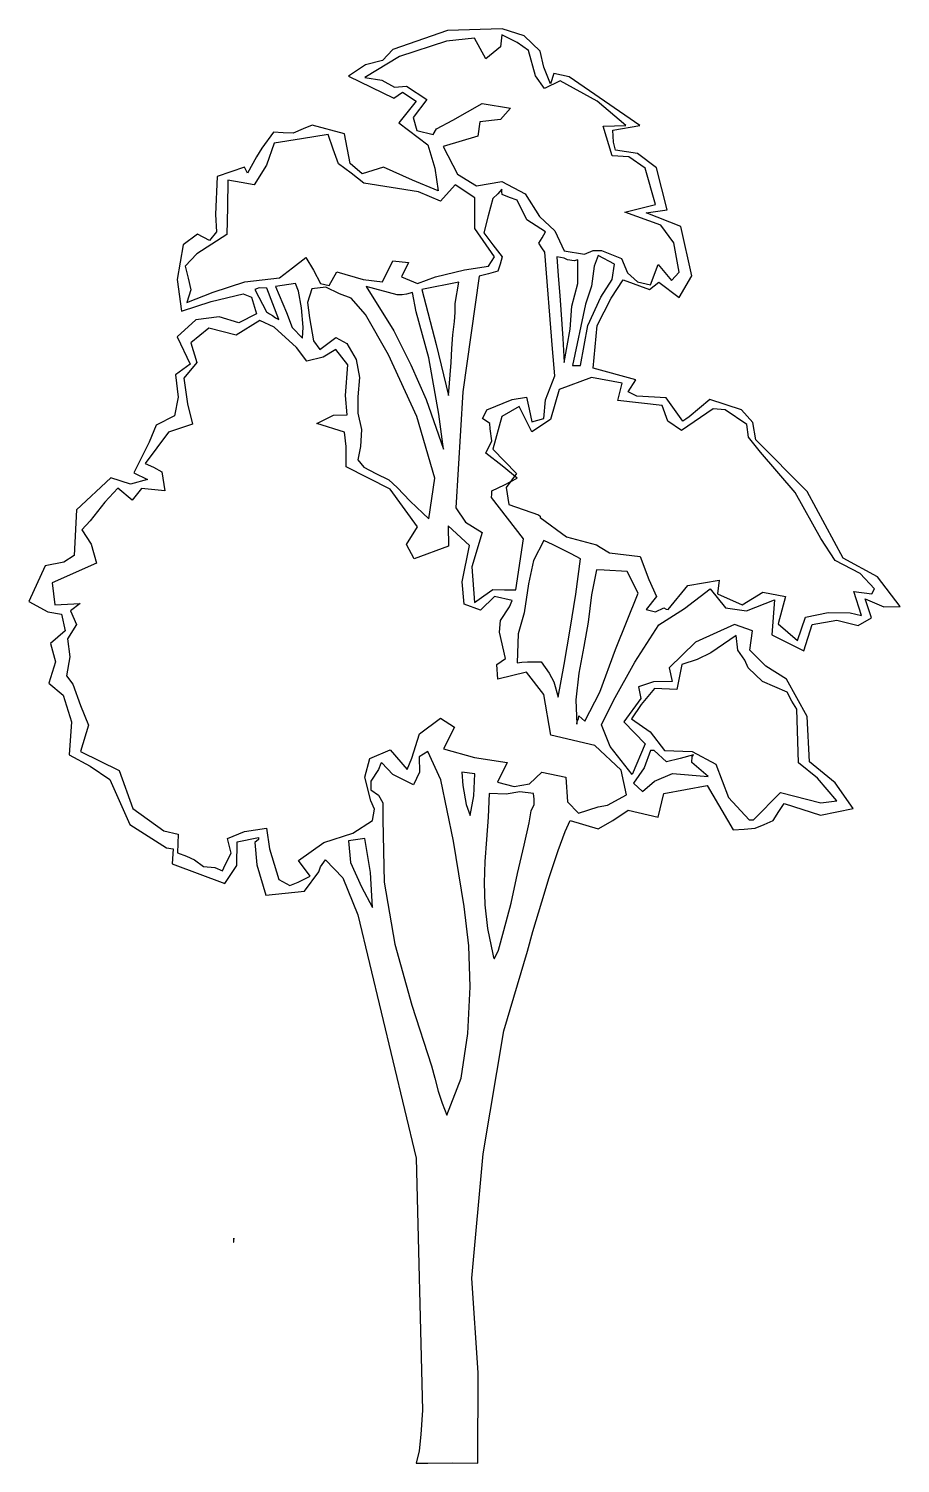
# Model space of a CAD drawing. Extents: x 31119 to 37362, y -12882 to -2607.
import ezdxf

# ---------------------------------------------------------------- set-up
doc = ezdxf.new("R2010")
doc.units = 0
doc.layers.get('0').update_dxf_attribs({"linetype": 'CONTINUOUS'})

msp = doc.modelspace()

# ---------------------------------------------------------------- linework, layer by layer
at = {"color": 0}
for points in [[(33978, -12882), (34154, -12879), (34335, -12882), (34339, -12235), (34292, -11557), (34374, -10667), (34523, -9784), (34692, -9215), (34731, -9074), (34794, -8862), (34848, -8686), (34911, -8494), (34962, -8357), (34997, -8278), (35197, -8337), (35303, -8278), (35413, -8204), (35629, -8255), (35668, -8086), (35978, -8027), (36166, -8345), (36245, -8341), (36323, -8333), (36386, -8306), (36452, -8278), (36492, -8215), (36531, -8157), (36790, -8239), (37025, -8192), (36896, -8008), (36711, -7858), (36696, -7533), (36547, -7266), (36398, -7172), (36284, -7058), (36303, -6921), (36174, -6874), (35896, -7000), (35707, -7184), (35727, -7282), (35594, -7286), (35488, -7321), (35503, -7404), (35382, -7572), (35535, -7729), (35441, -7949), (35284, -7749), (35221, -7592), (35307, -7419), (35460, -7145), (35633, -6878), (35817, -6760), (36001, -6619), (36111, -6756), (36260, -6776), (36460, -6698), (36441, -6949), (36672, -7062), (36731, -6874), (36907, -6843), (37060, -6882), (37155, -6827), (37111, -6690), (37245, -6749), (37362, -6745), (37198, -6533), (36954, -6400), (36696, -5921), (36327, -5552), (36307, -5427), (36225, -5337), (35998, -5262), (35849, -5388), (35825, -5403), (35805, -5419), (35684, -5250), (35476, -5239), (35413, -5207), (35468, -5121), (35162, -5039), (35190, -4733), (35292, -4537), (35378, -4407), (35566, -4474), (35633, -4423), (35778, -4533), (35868, -4376), (35790, -4023), (35543, -3925), (35692, -3905), (35617, -3603), (35480, -3501), (35323, -3478), (35307, -3419), (35303, -3333), (35496, -3301), (34990, -2952), (34880, -2929), (34856, -3003), (34809, -2882), (34782, -2768), (34668, -2658), (34511, -2607), (34119, -2619), (33727, -2756), (33652, -2834), (33531, -2866), (33409, -2948), (33735, -3105), (33797, -3062), (33895, -3125), (33770, -3282), (33978, -3438), (34029, -3607), (34052, -3768), (33868, -3693), (33660, -3599), (33507, -3646), (33421, -3572), (33382, -3360), (33150, -3297), (33084, -3325), (33013, -3356), (32942, -3352), (32872, -3348), (32789, -3462), (32750, -3525), (32687, -3642), (32664, -3599), (32468, -3666), (32456, -3937), (32464, -4062), (32413, -4125), (32327, -4078), (32225, -4156), (32182, -4403), (32213, -4631), (32425, -4560), (32656, -4505), (32715, -4529), (32750, -4650), (32625, -4713), (32484, -4670), (32315, -4693), (32182, -4815), (32276, -5011), (32170, -5086), (32189, -5246), (32162, -5380), (32032, -5446), (31981, -5568), (31872, -5788), (31970, -5835), (31848, -5870), (31707, -5823), (31460, -6054), (31444, -6380), (31370, -6427), (31236, -6454), (31119, -6709), (31256, -6784), (31354, -6800), (31381, -6921), (31276, -7011), (31311, -7141), (31264, -7294), (31366, -7380), (31425, -7572), (31409, -7807), (31558, -7890), (31699, -7984), (31844, -8306), (32107, -8474), (32154, -8482), (32146, -8588), (32523, -8729), (32609, -8600), (32613, -8431), (32766, -8400), (32766, -8415), (32738, -8435), (32754, -8596), (32817, -8812), (33095, -8784), (33197, -8647), (33209, -8611), (33244, -8561), (33370, -8690), (33476, -8953), (33895, -10698), (33939, -12502), (33927, -12675), (33915, -12792), (33895, -12882), (33978, -12882)], [(35723, -4411), (35778, -4352), (35739, -4140), (35648, -4015), (35390, -3921), (35609, -3866), (35535, -3607), (35417, -3525), (35299, -3517), (35233, -3305), (35397, -3301), (35190, -3125), (34927, -2980), (34813, -3035), (34750, -2944), (34699, -2764), (34617, -2705), (34507, -2650), (34499, -2736), (34393, -2823), (34311, -2674), (34111, -2697), (33774, -2807), (33527, -2956), (33648, -2976), (33739, -3027), (33825, -3019), (33970, -3113), (33872, -3242), (33899, -3336), (34017, -3364), (34041, -3325), (34158, -3262), (34366, -3144), (34570, -3176), (34499, -3258), (34350, -3274), (34335, -3376), (34088, -3450), (34190, -3650), (34327, -3733), (34507, -3701), (34676, -3791), (34778, -3952), (34888, -4054), (34954, -4199), (35099, -4223), (35162, -4195), (35221, -4195), (35366, -4254), (35409, -4356), (35480, -4419), (35574, -4442), (35629, -4297), (35723, -4411)], [(32440, -4493), (32668, -4419), (32915, -4391), (33009, -4321), (33103, -4246), (33158, -4337), (33209, -4431), (33272, -4446), (33327, -4348), (33515, -4403), (33652, -4419), (33727, -4270), (33840, -4282), (33790, -4384), (33903, -4431), (34033, -4384), (34241, -4333), (34413, -4309), (34456, -4242), (34315, -4039), (34315, -3819), (34174, -3725), (34068, -3842), (33911, -3776), (33519, -3713), (33429, -3642), (33338, -3576), (33299, -3470), (33264, -3364), (33072, -3395), (32876, -3427), (32821, -3584), (32735, -3725), (32640, -3709), (32546, -3693), (32542, -3886), (32538, -4082), (32323, -4219), (32240, -4309), (32260, -4395), (32280, -4478), (32252, -4568), (32440, -4493)], [(34311, -6717), (34378, -6670), (34444, -6623), (34527, -6627), (34609, -6627), (34664, -6262), (34433, -5964), (34437, -5941), (34437, -5917), (34527, -5874), (34617, -5827), (34511, -5737), (34393, -5647), (34437, -5560), (34425, -5474), (34421, -5435), (34370, -5399), (34386, -5368), (34401, -5337), (34582, -5262), (34684, -5246), (34703, -5333), (34723, -5423), (34766, -5411), (34809, -5399), (34821, -5266), (34888, -5094), (34872, -4901), (34817, -4207), (34794, -4176), (34774, -4144), (34797, -4105), (34821, -4062), (34688, -3976), (34617, -3835), (34562, -3815), (34511, -3795), (34507, -3776), (34507, -3756), (34480, -3791), (34444, -3823), (34409, -3948), (34378, -4070), (34444, -4156), (34511, -4242), (34495, -4293), (34480, -4344), (34413, -4364), (34346, -4380), (34229, -5207), (34178, -6039), (34248, -6141), (34366, -6215), (34292, -6462), (34311, -6717)], [(34954, -4999), (34997, -4760), (35009, -4595), (35052, -4431), (35052, -4262), (35025, -4270), (34978, -4262), (34954, -4250), (34903, -4242), (34911, -4376), (34923, -4517), (34946, -4827), (34954, -4999)], [(35013, -5019), (35072, -5019), (35123, -4733), (35217, -4529), (35299, -4403), (35315, -4293), (35197, -4231), (35170, -4309), (35150, -4450), (35107, -4580), (35013, -5019)], [(32911, -4690), (32825, -4466), (32770, -4462), (32738, -4474), (32821, -4635), (32844, -4650), (32864, -4662), (32887, -4678), (32911, -4690)], [(33080, -4823), (33084, -4744), (33072, -4607), (33052, -4486), (33029, -4431), (32887, -4454), (32966, -4639), (33005, -4748), (33080, -4823)], [(33986, -6117), (34029, -5827), (33899, -5384), (33695, -4944), (33531, -4654), (33429, -4537), (33346, -4505), (33248, -4458), (33146, -4470), (33115, -4568), (33131, -4678), (33158, -4843), (33205, -4905), (33319, -4819), (33397, -4862), (33464, -4976), (33488, -5105), (33476, -5243), (33476, -5360), (33503, -5478), (33495, -5599), (33476, -5694), (33519, -5748), (33605, -5792), (33699, -5839), (33758, -5894), (33852, -5992), (33942, -6078), (33986, -6117)], [(34091, -5619), (34056, -5368), (33986, -4964), (33895, -4635), (33868, -4497), (33825, -4509), (33793, -4513), (33758, -4513), (33535, -4454), (33735, -4772), (33856, -5015), (33966, -5262), (34091, -5619)], [(34127, -5235), (34146, -4999), (34150, -4897), (34158, -4799), (34170, -4705), (34174, -4639), (34174, -4576), (34201, -4423), (33935, -4474), (34037, -4870), (34127, -5235)], [(33048, -8721), (33135, -8678), (33052, -8564), (33233, -8435), (33440, -8368), (33582, -8278), (33597, -8196), (33570, -8137), (33527, -7968), (33562, -7835), (33707, -7772), (33829, -7913), (33864, -7831), (33919, -7658), (34068, -7545), (34170, -7611), (34091, -7764), (34311, -7827), (34546, -7862), (34476, -8004), (34597, -8035), (34707, -8015), (34794, -7933), (34966, -7968), (34978, -8145), (35056, -8227), (35197, -8180), (35264, -8168), (35401, -8094), (35362, -7917), (35174, -7741), (34860, -7666), (34809, -7376), (34684, -7215), (34480, -7266), (34472, -7160), (34535, -7117), (34492, -6929), (34499, -6847), (34562, -6749), (34582, -6702), (34456, -6674), (34354, -6772), (34237, -6729), (34225, -6568), (34276, -6309), (34123, -6168), (34127, -6313), (33880, -6403), (33825, -6301), (33903, -6176), (33707, -5905), (33393, -5745), (33393, -5599), (33382, -5497), (33182, -5435), (33303, -5376), (33401, -5372), (33389, -5235), (33405, -5015), (33319, -4905), (33229, -4960), (33111, -4988), (33036, -4890), (32876, -4744), (32774, -4697), (32605, -4803), (32409, -4752), (32280, -4858), (32323, -4999), (32229, -5109), (32256, -5294), (32291, -5439), (32119, -5497), (31954, -5721), (32013, -5748), (32072, -5780), (32095, -5917), (31927, -5901), (31860, -5984), (31758, -5898), (31664, -5999), (31558, -6133), (31499, -6196), (31566, -6298), (31605, -6435), (31287, -6576), (31307, -6733), (31487, -6725), (31417, -6776), (31460, -6874), (31397, -6976), (31413, -7105), (31389, -7243), (31436, -7302), (31491, -7455), (31546, -7596), (31491, -7784), (31766, -7921), (31864, -8192), (32087, -8353), (32189, -8376), (32185, -8510), (32248, -8533), (32307, -8561), (32370, -8608), (32452, -8615), (32507, -8639), (32527, -8596), (32570, -8513), (32542, -8408), (32664, -8357), (32821, -8333), (32844, -8482), (32911, -8702), (32989, -8745), (33048, -8721)], [(36625, -6988), (36684, -6823), (36845, -6788), (37002, -6792), (37084, -6811), (37029, -6639), (37158, -6654), (37178, -6619), (37076, -6509), (36896, -6415), (36794, -6258), (36609, -5929), (36362, -5639), (36276, -5533), (36264, -5443), (36107, -5337), (36021, -5329), (35794, -5486), (35696, -5419), (35656, -5305), (35339, -5270), (35370, -5145), (35150, -5105), (34919, -5192), (34856, -5407), (34723, -5494), (34633, -5313), (34507, -5384), (34444, -5619), (34613, -5792), (34539, -5894), (34558, -6015), (34770, -6090), (34782, -6098), (34782, -6109), (34970, -6247), (35186, -6305), (35213, -6321), (35280, -6360), (35499, -6388), (35562, -6552), (35617, -6674), (35543, -6768), (35609, -6784), (35668, -6756), (35684, -6764), (35699, -6768), (35841, -6596), (36064, -6556), (36052, -6654), (36229, -6733), (36378, -6643), (36539, -6674), (36488, -6870), (36625, -6988)], [(34911, -7396), (34954, -7160), (34997, -6909), (35037, -6658), (35072, -6403), (35005, -6368), (34943, -6337), (34876, -6305), (34809, -6274), (34735, -6415), (34699, -6584), (34668, -6792), (34625, -6941), (34617, -7149), (34652, -7145), (34692, -7141), (34790, -7141), (34848, -7223), (34880, -7286), (34911, -7396)], [(35045, -7588), (35048, -7568), (35056, -7549), (35060, -7529), (35103, -7568), (35209, -7360), (35323, -7054), (35484, -6651), (35405, -6494), (35241, -6486), (35186, -6482), (35150, -6662), (35127, -6858), (35096, -7031), (35060, -7223), (35037, -7415), (35045, -7588)], [(36311, -8274), (36503, -8078), (36794, -8153), (36907, -8137), (36770, -7976), (36633, -7866), (36621, -7482), (36586, -7423), (36551, -7360), (36374, -7282), (36272, -7184), (36249, -7129), (36198, -7058), (36186, -6953), (36005, -7078), (35907, -7125), (35798, -7160), (35762, -7341), (35601, -7333), (35507, -7447), (35437, -7549), (35570, -7643), (35672, -7776), (35872, -7784), (36041, -7874), (36131, -8113), (36280, -8274), (36296, -8274), (36311, -8274)], [(34115, -10388), (34217, -10125), (34264, -9804), (34280, -9470), (34272, -9176), (34237, -8894), (34162, -8427), (34072, -7988), (33978, -7784), (33915, -7823), (33919, -7933), (33876, -8023), (33727, -7949), (33648, -7866), (33640, -7870), (33625, -7913), (33570, -7996), (33570, -8058), (33625, -8098), (33656, -8153), (33656, -8270), (33664, -8721), (33742, -9164), (33864, -9600), (34005, -10035), (34029, -10125), (34052, -10216), (34080, -10302), (34115, -10388)], [(35515, -8070), (35601, -7996), (35731, -7941), (35986, -7964), (35868, -7862), (35872, -7819), (35880, -7807), (35786, -7835), (35688, -7858), (35598, -7776), (35590, -7776), (35582, -7776), (35574, -7776), (35527, -7902), (35452, -8011), (35515, -8070)], [(34280, -8243), (34307, -8102), (34315, -7945), (34221, -7933), (34229, -8027), (34252, -8164), (34280, -8243)], [(34456, -9266), (34484, -9208), (34523, -9066), (34574, -8870), (34621, -8659), (34668, -8455), (34703, -8294), (34719, -8208), (34739, -8164), (34739, -8125), (34735, -8086), (34637, -8074), (34539, -8090), (34417, -8086), (34409, -8255), (34397, -8415), (34386, -8572), (34382, -8725), (34386, -8882), (34405, -9051), (34444, -9235), (34448, -9259), (34452, -9266), (34456, -9266)], [(33582, -8902), (33566, -8651), (33527, -8408), (33409, -8423), (33425, -8580), (33503, -8753), (33582, -8902)], [(32589, -11298), (32589, -11286), (32589, -11278), (32589, -11271), (32585, -11286), (32585, -11294), (32585, -11298), (32589, -11298), (32589, -11298), (32589, -11298)]]:
    msp.add_lwpolyline(points, dxfattribs=at)

doc.saveas('drawing.dxf')
